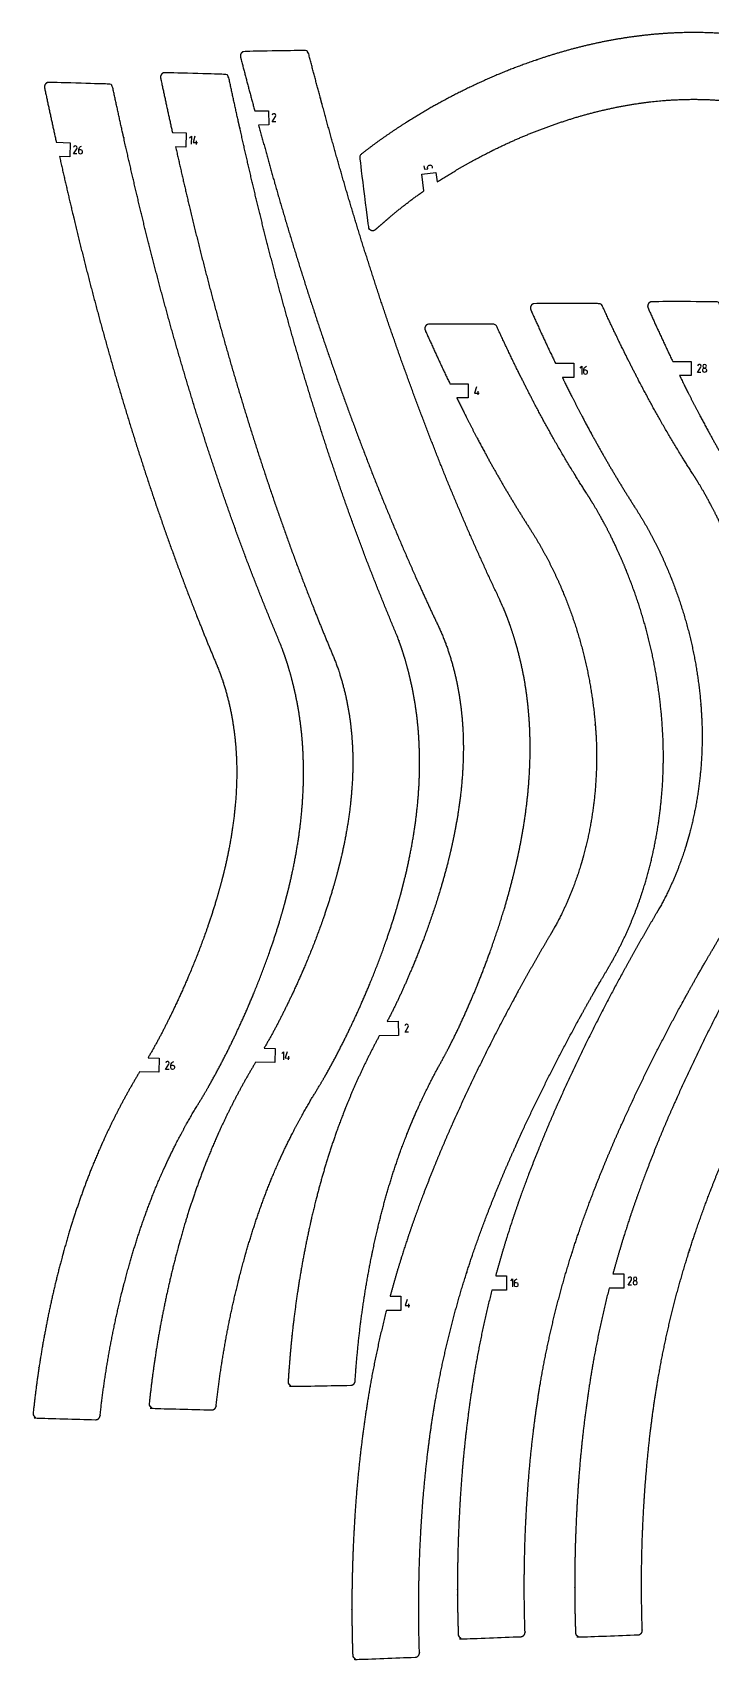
# Model space of a CAD drawing. Header units: millimetres. Extents: x -900 to -324, y -163 to 623.
# Drawn here: x -894.1 to -741.9, y -163.1 to 202.4 of the extents above; entities that cross this region are included whole.
import ezdxf

# ---------------------------------------------------------------- set-up
doc = ezdxf.new("R2010")
doc.units = ezdxf.units.MM
doc.layers.add('Cut', color=178, linetype='Continuous', true_color=0x000000)
doc.layers.add('Engrave', color=86, linetype='Continuous', true_color=0x118002)

msp = doc.modelspace()

# ---------------------------------------------------------------- linework, layer by layer
at = {"layer": 'Cut'}
for points in [[(-844.22, 184.81), (-841.13, 184.86), (-841.08, 181.66), (-843.36, 181.62)], [(-862.7, 179.95), (-859.61, 179.87), (-859.7, 176.67), (-861.99, 176.73)], [(-888.77, 177.77), (-885.67, 177.68), (-885.76, 174.48), (-888.05, 174.55)], [(-806.24, 166.85), (-806.71, 170.58), (-803.53, 170.98), (-803.26, 168.85)], [(-776.71, 128.14), (-772.6, 128.14), (-772.6, 124.94), (-775.16, 124.94)], [(-750.39, 128.56), (-746.27, 128.56), (-746.27, 125.36), (-748.84, 125.36)], [(-800.41, 123.53), (-796.3, 123.53), (-796.3, 120.33), (-798.86, 120.33)], [(-814.5, -19.72), (-812, -19.68), (-811.95, -22.88), (-816.25, -22.95)], [(-868.17, -27.88), (-865.68, -27.95), (-865.77, -31.15), (-870.06, -31.03)], [(-842.11, -25.7), (-839.62, -25.77), (-839.71, -28.97), (-844, -28.85)], [(-763.81, -76.44), (-761.37, -76.44), (-761.37, -79.64), (-764.65, -79.64)], [(-790.13, -76.86), (-787.69, -76.86), (-787.69, -80.06), (-790.97, -80.06)], [(-813.83, -81.47), (-811.39, -81.47), (-811.39, -84.67), (-814.67, -84.67)]]:
    msp.add_lwpolyline(points, dxfattribs=at)
for points, weights, knots in [([(-519.92, 177.99), (-520.04, 178.56), (-520.53, 178.89), (-521.1, 178.77), (-530.5, 176.86), (-539.99, 175.37), (-549.53, 174.3), (-559.41, 173.18), (-569.33, 172.57), (-579.28, 172.47), (-589.34, 172.42), (-599.4, 172.96), (-609.4, 174.07), (-611.02, 174.25), (-620.82, 175.42), (-630.97, 177.11), (-639.48, 178.73), (-639.88, 178.8), (-650.17, 180.79), (-660.41, 182.97), (-670.62, 185.32), (-680.96, 187.66), (-691.24, 190.21), (-701.48, 192.97), (-703.32, 193.46), (-708.59, 194.93), (-715.28, 196.9), (-720.58, 198.59), (-723.48, 199.5), (-725.3, 199.98), (-726.64, 200.3), (-726.99, 200.38), (-728.86, 200.81), (-730.75, 201.17), (-732.65, 201.46), (-734.2, 201.7), (-738.26, 202.19), (-744.83, 202.52), (-753.38, 202.25), (-759.37, 201.52), (-762.87, 200.92), (-766.14, 200.36), (-769.39, 199.65), (-772.61, 198.8), (-779.23, 197.03), (-785.68, 194.75), (-791.94, 191.97), (-792.19, 191.86), (-796.89, 189.76), (-805.27, 185.45), (-812.97, 180.51), (-816.43, 178.01), (-817.74, 177.07), (-819.02, 176.1), (-820.29, 175.11), (-820.57, 174.89), (-820.71, 174.55), (-820.66, 174.2), (-820.02, 169.08), (-819.38, 163.95), (-818.74, 158.83), (-818.69, 158.46), (-818.46, 158.16), (-818.11, 158.02), (-817.76, 157.88), (-817.39, 157.95), (-817.1, 158.19), (-816.19, 158.97), (-815.28, 159.75), (-814.38, 160.54), (-811.84, 162.75), (-809.1, 164.86), (-806.24, 166.85)], [1, 0.80558505529, 0.80558505529, 1, 0.999336301574, 0.999336301574, 1, 0.999102436333, 0.999102436333, 1, 0.998879920408, 0.998879920408, 1, 1, 1, 1, 1, 1, 0.99989425678, 0.99989425678, 1, 0.999864263493, 0.999864263493, 1, 1, 1, 1, 1, 1, 1, 1, 1, 0.999528904294, 0.999528904294, 1, 1, 1, 1, 1, 1, 1, 0.999314067736, 0.999314067736, 1, 0.997897612433, 0.997897612433, 1, 1, 1, 1, 1, 1, 0.999847983648, 0.999847983648, 1, 0.91374565906, 0.91374565906, 1, 1, 1, 1, 0.905851308044, 0.905851308044, 1, 0.905851308044, 0.905851308044, 1, 0.99998967588, 0.99998967588, 1, 1, 1, 1], [641.095836, 641.095836, 641.095836, 641.095836, 642.663035, 642.663035, 642.663035, 671.697145, 671.697145, 671.697145, 701.771985, 701.771985, 701.771985, 732.216968, 732.216968, 732.216968, 737.131206, 762.106332, 763.338996, 763.338996, 763.338996, 795.02929, 795.02929, 795.02929, 827.097478, 827.097478, 827.097478, 832.881548, 843.636687, 848.185876, 849.735805, 852.814843, 853.894713, 853.894713, 853.894713, 859.710081, 859.710081, 859.710081, 864.452694, 872.08329, 879.601982, 890.322524, 890.322524, 890.322524, 900.378366, 900.378366, 900.378366, 921.083896, 921.083896, 921.083896, 921.907013, 936.648509, 949.561027, 949.561027, 949.561027, 954.432605, 954.432605, 954.432605, 955.461281, 955.461281, 955.461281, 956.32665, 956.32665, 956.32665, 957.402488, 957.402488, 957.402488, 958.478325, 958.478325, 958.478325, 962.071505, 962.071505, 962.071505, 972.446764, 972.446764, 972.446764, 972.446764]), ([(-822.66, -101.47), (-822.12, -101.46), (-821.72, -101.08), (-821.68, -100.53), (-821.06, -90.75), (-819.75, -81.04), (-817.77, -71.44), (-817.5, -70.15), (-816.37, -64.97), (-814.08, -56.26), (-811.12, -47.62), (-809.17, -42.86), (-808.61, -41.54), (-808.1, -40.37), (-806.48, -36.72), (-804.2, -32.14), (-801.89, -27.98), (-800.35, -25.08), (-799.4, -23.15), (-798.86, -22.03), (-797.18, -18.52), (-795.62, -14.96), (-794.16, -11.35), (-792.88, -8.19), (-789.98, -0.46), (-786.87, 9.72), (-785.25, 16.78), (-784.77, 19.12), (-784.43, 20.79), (-784.13, 22.47), (-783.86, 24.16), (-783.28, 27.68), (-782.79, 31.85), (-782.55, 36.03), (-782.34, 40.13), (-782.34, 44.32), (-782.63, 48.5), (-782.69, 49.21), (-783.24, 56.27), (-784.72, 63.2), (-787.11, 69.87), (-787.59, 71.22), (-788.3, 72.99), (-789.29, 75.18), (-789.92, 76.51), (-790.6, 77.95), (-791.06, 78.94), (-791.31, 79.48), (-795.82, 89.23), (-800.04, 99.11), (-803.95, 109.12), (-807.79, 118.94), (-811.4, 128.84), (-814.78, 138.83), (-818.11, 148.69), (-821.23, 158.61), (-824.14, 168.6), (-826.93, 178.25), (-829.59, 187.93), (-832.11, 197.65), (-832.23, 198.11), (-832.61, 198.41), (-833.09, 198.4), (-837.55, 198.32), (-842.01, 198.25), (-846.47, 198.17), (-846.78, 198.17), (-847.06, 198.03), (-847.25, 197.78), (-847.44, 197.53), (-847.5, 197.23), (-847.42, 196.92), (-846.38, 192.88), (-845.31, 188.84), (-844.22, 184.81)], [1, 0.823350359107, 0.823350359107, 1, 0.998369880359, 0.998369880359, 1, 1, 1, 1, 1, 1, 1, 1, 1, 1, 1, 1, 1, 1, 0.999679276824, 0.999679276824, 1, 1, 1, 1, 1, 1, 0.9998710399, 0.9998710399, 1, 1, 1, 1, 1, 1, 1, 1, 0.994104897885, 0.994104897885, 1, 1, 1, 1, 1, 1, 1, 1, 0.999699799715, 0.999699799715, 1, 0.999816935431, 0.999816935431, 1, 0.999850630993, 0.999850630993, 1, 0.999933779504, 0.999933779504, 1, 0.857173901053, 0.857173901053, 1, 1, 1, 1, 0.933088890912, 0.933088890912, 1, 0.933088890912, 0.933088890912, 1, 0.99998220889, 0.999971929974, 0.999969163252], [646.157877, 646.157877, 646.157877, 646.157877, 647.648061, 647.648061, 647.648061, 677.060374, 677.060374, 677.060374, 681.030176, 692.960821, 704.112629, 708.416658, 708.416658, 708.416658, 712.25541, 720.39314, 723.794174, 726.541207, 730.255504, 730.255504, 730.255504, 741.941708, 741.941708, 741.941708, 752.175548, 766.733985, 773.906195, 773.906195, 773.906195, 779.031345, 779.031345, 779.031345, 789.76786, 791.613435, 791.613435, 802.077318, 804.199749, 804.199749, 804.199749, 825.414144, 825.414144, 825.414144, 829.727642, 831.139842, 832.639066, 834.13829, 835.918858, 835.918858, 835.918858, 868.183339, 868.183339, 868.183339, 899.845995, 899.845995, 899.845995, 931.088263, 931.088263, 931.088263, 961.243549, 961.243549, 961.243549, 962.577291, 962.577291, 962.577291, 963.444055, 963.444055, 963.444055, 964.347789, 964.347789, 964.347789, 965.251524, 965.251524, 965.251524, 977.782026, 977.782026, 977.782026, 977.782026]), ([(-879.97, -109.19), (-879.42, -109.2), (-879.01, -108.84), (-878.95, -108.3), (-877.89, -98.55), (-876.15, -88.91), (-873.74, -79.41), (-873.41, -78.12), (-872.05, -73.01), (-869.38, -64.4), (-866.04, -55.91), (-863.88, -51.24), (-863.26, -49.95), (-862.7, -48.79), (-860.92, -45.23), (-858.44, -40.75), (-855.94, -36.7), (-854.28, -33.86), (-853.24, -31.98), (-852.66, -30.89), (-850.82, -27.46), (-849.1, -23.97), (-847.48, -20.43), (-846.06, -17.33), (-842.82, -9.74), (-839.26, 0.3), (-837.33, 7.28), (-836.75, 9.6), (-836.33, 11.25), (-835.95, 12.91), (-835.61, 14.59), (-834.88, 18.09), (-834.2, 22.22), (-833.77, 26.39), (-833.38, 30.47), (-833.19, 34.66), (-833.3, 38.85), (-833.33, 39.56), (-833.56, 46.64), (-834.73, 53.63), (-836.82, 60.4), (-837.24, 61.77), (-837.87, 63.57), (-838.77, 65.81), (-839.34, 67.16), (-839.95, 68.63), (-840.37, 69.64), (-840.59, 70.18), (-844.67, 80.13), (-848.44, 90.19), (-851.9, 100.36), (-855.3, 110.34), (-858.47, 120.4), (-861.39, 130.53), (-864.28, 140.52), (-866.96, 150.57), (-869.42, 160.68), (-871.78, 170.44), (-874, 180.23), (-876.09, 190.05), (-876.19, 190.53), (-876.56, 190.83), (-877.04, 190.85), (-881.5, 190.97), (-885.96, 191.09), (-890.42, 191.22), (-890.73, 191.23), (-891.01, 191.1), (-891.21, 190.86), (-891.41, 190.62), (-891.49, 190.32), (-891.42, 190.01), (-890.56, 185.93), (-889.67, 181.84), (-888.77, 177.77)], [1, 0.823350359108, 0.823350359108, 1, 0.998369880359, 0.998369880359, 1, 1, 1, 1, 1, 1, 1, 1, 1, 1, 1, 1, 1, 1, 0.999679276824, 0.999679276824, 1, 1, 1, 1, 1, 1, 0.9998710399, 0.9998710399, 1, 1, 1, 1, 1, 1, 1, 1, 0.994104897886, 0.994104897886, 1, 1, 1, 1, 1, 1, 1, 1, 0.999699799715, 0.999699799715, 1, 0.999816935431, 0.999816935431, 1, 0.999850630993, 0.999850630993, 1, 0.999933779504, 0.999933779504, 1, 0.857173901046, 0.857173901046, 1, 1, 1, 1, 0.933088890915, 0.933088890915, 1, 0.933088890915, 0.933088890915, 1, 0.99998220889, 0.999971929974, 0.999969163252], [646.157877, 646.157877, 646.157877, 646.157877, 647.648061, 647.648061, 647.648061, 677.060374, 677.060374, 677.060374, 681.030176, 692.960821, 704.112629, 708.416658, 708.416658, 708.416658, 712.25541, 720.39314, 723.794174, 726.541207, 730.255504, 730.255504, 730.255504, 741.941708, 741.941708, 741.941708, 752.175548, 766.733985, 773.906195, 773.906195, 773.906195, 779.031345, 779.031345, 779.031345, 789.76786, 791.613435, 791.613435, 802.077318, 804.199749, 804.199749, 804.199749, 825.414144, 825.414144, 825.414144, 829.727642, 831.139842, 832.639066, 834.13829, 835.918858, 835.918858, 835.918858, 868.183338, 868.183338, 868.183338, 899.845995, 899.845995, 899.845995, 931.088263, 931.088263, 931.088263, 961.243549, 961.243549, 961.243549, 962.577291, 962.577291, 962.577291, 963.444055, 963.444055, 963.444055, 964.347789, 964.347789, 964.347789, 965.251524, 965.251524, 965.251524, 977.782026, 977.782026, 977.782026, 977.782026]), ([(-853.91, -107), (-853.36, -107.02), (-852.94, -106.66), (-852.89, -106.11), (-851.83, -96.37), (-850.09, -86.72), (-847.68, -77.22), (-847.35, -75.94), (-845.99, -70.82), (-843.32, -62.21), (-839.98, -53.72), (-837.82, -49.05), (-837.2, -47.76), (-836.64, -46.61), (-834.86, -43.04), (-832.38, -38.56), (-829.88, -34.51), (-828.22, -31.68), (-827.18, -29.8), (-826.59, -28.7), (-824.76, -25.27), (-823.03, -21.78), (-821.42, -18.24), (-820, -15.15), (-816.76, -7.55), (-813.2, 2.49), (-811.26, 9.46), (-810.69, 11.78), (-810.27, 13.44), (-809.89, 15.1), (-809.55, 16.77), (-808.82, 20.27), (-808.14, 24.41), (-807.71, 28.58), (-807.32, 32.66), (-807.13, 36.85), (-807.24, 41.04), (-807.27, 41.75), (-807.5, 48.83), (-808.67, 55.81), (-810.76, 62.58), (-811.18, 63.96), (-811.81, 65.76), (-812.71, 67.99), (-813.28, 69.34), (-813.89, 70.81), (-814.31, 71.82), (-814.53, 72.37), (-818.6, 82.31), (-822.38, 92.37), (-825.84, 102.54), (-829.24, 112.52), (-832.4, 122.58), (-835.33, 132.71), (-838.22, 142.71), (-840.89, 152.76), (-843.36, 162.87), (-845.72, 172.63), (-847.94, 182.42), (-850.03, 192.24), (-850.13, 192.71), (-850.5, 193.02), (-850.98, 193.03), (-855.44, 193.16), (-859.9, 193.28), (-864.35, 193.4), (-864.67, 193.41), (-864.95, 193.28), (-865.15, 193.04), (-865.35, 192.8), (-865.43, 192.5), (-865.36, 192.2), (-864.49, 188.11), (-863.61, 184.03), (-862.7, 179.95)], [1, 0.823350359113, 0.823350359113, 1, 0.998369880359, 0.998369880359, 1, 1, 1, 1, 1, 1, 1, 1, 1, 1, 1, 1, 1, 1, 0.999679276824, 0.999679276824, 1, 1, 1, 1, 1, 1, 0.9998710399, 0.9998710399, 1, 1, 1, 1, 1, 1, 1, 1, 0.994104897884, 0.994104897884, 1, 1, 1, 1, 1, 1, 1, 1, 0.999699799716, 0.999699799716, 1, 0.999816935431, 0.999816935431, 1, 0.999850630993, 0.999850630993, 1, 0.999933779504, 0.999933779504, 1, 0.857173901053, 0.857173901053, 1, 1, 1, 1, 0.933088890912, 0.933088890912, 1, 0.933088890912, 0.933088890912, 1, 0.99998220889, 0.999971929974, 0.999969163252], [646.157877, 646.157877, 646.157877, 646.157877, 647.648061, 647.648061, 647.648061, 677.060374, 677.060374, 677.060374, 681.030176, 692.960821, 704.112629, 708.416658, 708.416658, 708.416658, 712.25541, 720.39314, 723.794174, 726.541207, 730.255504, 730.255504, 730.255504, 741.941708, 741.941708, 741.941708, 752.175548, 766.733985, 773.906195, 773.906195, 773.906195, 779.031345, 779.031345, 779.031345, 789.76786, 791.613435, 791.613435, 802.077318, 804.199749, 804.199749, 804.199749, 825.414144, 825.414144, 825.414144, 829.727642, 831.139842, 832.639066, 834.13829, 835.918858, 835.918858, 835.918858, 868.183338, 868.183338, 868.183338, 899.845995, 899.845995, 899.845995, 931.088263, 931.088263, 931.088263, 961.243549, 961.243549, 961.243549, 962.577291, 962.577291, 962.577291, 963.444055, 963.444055, 963.444055, 964.347789, 964.347789, 964.347789, 965.251524, 965.251524, 965.251524, 977.782026, 977.782026, 977.782026, 977.782026]), ([(-803.26, 168.85), (-799.39, 171.36), (-795.12, 173.79), (-790.89, 175.89), (-790.66, 176.01), (-784.47, 179.08), (-778.05, 181.6), (-771.43, 183.56), (-768.21, 184.5), (-764.95, 185.28), (-761.66, 185.9), (-758.21, 186.54), (-752.21, 187.32), (-743.58, 187.52), (-736.99, 187.01), (-732.97, 186.32), (-731.44, 186), (-729.54, 185.6), (-727.67, 185.11), (-725.82, 184.52), (-717.31, 181.8), (-708.73, 179.32), (-700.09, 177.07), (-689.74, 174.38), (-679.35, 171.88), (-668.91, 169.56), (-658.61, 167.22), (-648.26, 165.09), (-637.88, 163.17), (-637.48, 163.1), (-628.93, 161.56), (-618.59, 159.95), (-608.71, 158.91), (-607.09, 158.75), (-604.24, 158.47), (-601.39, 158.24), (-598.54, 158.05)], [1, 1, 1, 1, 1, 0.99746672927, 0.99746672927, 1, 0.999178826285, 0.999178826285, 1, 1, 1, 1, 1, 1, 1, 0.999119237038, 0.999119237038, 1, 0.999754482777, 0.999754482777, 1, 0.999892106467, 0.999892106467, 1, 0.999862642845, 0.999862642845, 1, 1, 1, 1, 1, 1, 0.999707718325, 0.999497870683, 0.999370457073], [981.551614, 981.551614, 981.551614, 981.551614, 995.276051, 996.099169, 996.099169, 996.099169, 1016.805705, 1016.805705, 1016.805705, 1026.861286, 1026.861286, 1026.861286, 1037.581093, 1045.099785, 1052.730381, 1057.473613, 1057.473613, 1057.473613, 1063.288891, 1063.288891, 1063.288891, 1090.085588, 1090.085588, 1090.085588, 1122.158292, 1122.158292, 1122.158292, 1153.844107, 1153.844107, 1153.844107, 1155.07677, 1180.051897, 1184.966135, 1184.966135, 1184.966135, 1193.553809, 1193.553809, 1193.553809, 1193.553809]), ([(-843.36, 181.62), (-842.15, 177.17), (-840.92, 172.72), (-839.66, 168.28), (-836.79, 158.27), (-833.72, 148.32), (-830.46, 138.43), (-827.15, 128.41), (-823.61, 118.47), (-819.85, 108.61), (-816.02, 98.56), (-811.9, 88.62), (-807.5, 78.81), (-806.06, 75.61), (-804.6, 72.44), (-803.09, 69.27), (-802.91, 68.89), (-801.23, 65.24), (-799.05, 58.48), (-798.01, 51.91), (-797.73, 48.97), (-797.66, 48.27), (-797.32, 44.09), (-797.34, 39.88), (-797.59, 35.79), (-797.89, 31.62), (-798.46, 27.45), (-799.12, 23.94), (-799.43, 22.26), (-799.78, 20.59), (-800.16, 18.92), (-800.68, 16.66), (-802.47, 9.73), (-805.93, -0.61), (-809.08, -8.23), (-810.41, -11.25), (-811.67, -14.12), (-813.03, -16.95), (-814.5, -19.72)], [0.999969163252, 0.999970479046, 0.999980965516, 1.00000062266, 0.99987002522, 0.99987002522, 1.00000062266, 0.999826791674, 0.999826791674, 1.00000062266, 0.999725837758, 0.999725837758, 1.00000062266, 0.999961188322, 0.999961188322, 1.00000062266, 1.00000062266, 1.00000062266, 1.00000062266, 1.00000062266, 1.00000062266, 1.00000062266, 1.00000062266, 1.00000062266, 1.00000062266, 1.00000062266, 1.00000062266, 1.00000062266, 0.999854845203, 0.999854845203, 1.00000062266, 1.00000062266, 1.00000062266, 1.00000062266, 1.00000062266, 1.00000062266, 0.999477531686, 0.99937564054, 0.999694949223], [986.358369, 986.358369, 986.358369, 986.358369, 1000.203135, 1000.203135, 1000.203135, 1031.442945, 1031.442945, 1031.442945, 1063.105989, 1063.105989, 1063.105989, 1095.370083, 1095.370083, 1095.370083, 1105.874796, 1105.874796, 1105.874796, 1107.152573, 1118.078189, 1127.089192, 1127.089192, 1127.089192, 1129.211623, 1139.675505, 1139.675505, 1141.52108, 1152.257596, 1152.257596, 1152.257596, 1157.382746, 1157.382746, 1157.382746, 1164.554955, 1179.113392, 1189.347232, 1189.347232, 1189.347232, 1198.759061, 1198.759061, 1198.759061, 1198.759061]), ([(-861.99, 176.73), (-860.97, 172.23), (-859.94, 167.73), (-858.88, 163.24), (-856.46, 153.11), (-853.84, 143.03), (-851.01, 133.01), (-848.15, 122.85), (-845.06, 112.76), (-841.74, 102.74), (-838.36, 92.53), (-834.69, 82.42), (-830.73, 72.42), (-829.44, 69.17), (-828.12, 65.93), (-826.76, 62.7), (-826.59, 62.31), (-825.08, 58.59), (-823.19, 51.73), (-822.45, 45.13), (-822.3, 42.18), (-822.26, 41.47), (-822.11, 37.28), (-822.32, 33.08), (-822.75, 29.01), (-823.23, 24.85), (-823.99, 20.71), (-824.8, 17.24), (-825.19, 15.57), (-825.61, 13.92), (-826.07, 12.27), (-826.69, 10.04), (-828.78, 3.18), (-832.7, -6.99), (-836.18, -14.46), (-837.65, -17.42), (-839.03, -20.23), (-840.52, -22.99), (-842.11, -25.7)], [0.999969163252, 0.999970479046, 0.999980965516, 1.00000062266, 0.99987002522, 0.99987002522, 1.00000062266, 0.999826791674, 0.999826791674, 1.00000062266, 0.999725837758, 0.999725837758, 1.00000062266, 0.999961188322, 0.999961188322, 1.00000062266, 1.00000062266, 1.00000062266, 1.00000062266, 1.00000062266, 1.00000062266, 1.00000062266, 1.00000062266, 1.00000062266, 1.00000062266, 1.00000062266, 1.00000062266, 1.00000062266, 0.999854845203, 0.999854845203, 1.00000062266, 1.00000062266, 1.00000062266, 1.00000062266, 1.00000062266, 1.00000062266, 0.999477531686, 0.99937564054, 0.999694949223], [986.358369, 986.358369, 986.358369, 986.358369, 1000.203135, 1000.203135, 1000.203135, 1031.442945, 1031.442945, 1031.442945, 1063.105989, 1063.105989, 1063.105989, 1095.370083, 1095.370083, 1095.370083, 1105.874796, 1105.874796, 1105.874796, 1107.152573, 1118.078189, 1127.089192, 1127.089192, 1127.089192, 1129.211623, 1139.675505, 1139.675505, 1141.52108, 1152.257596, 1152.257596, 1152.257596, 1157.382746, 1157.382746, 1157.382746, 1164.554955, 1179.113392, 1189.347232, 1189.347232, 1189.347232, 1198.759061, 1198.759061, 1198.759061, 1198.759061]), ([(-888.05, 174.55), (-887.04, 170.04), (-886, 165.55), (-884.94, 161.05), (-882.52, 150.93), (-879.9, 140.85), (-877.07, 130.82), (-874.22, 120.66), (-871.12, 110.57), (-867.8, 100.55), (-864.42, 90.34), (-860.75, 80.24), (-856.79, 70.24), (-855.5, 66.98), (-854.18, 63.74), (-852.82, 60.51), (-852.65, 60.13), (-851.14, 56.4), (-849.26, 49.55), (-848.51, 42.94), (-848.36, 39.99), (-848.32, 39.29), (-848.17, 35.1), (-848.38, 30.9), (-848.81, 26.82), (-849.29, 22.66), (-850.05, 18.53), (-850.86, 15.05), (-851.25, 13.39), (-851.67, 11.73), (-852.13, 10.08), (-852.75, 7.85), (-854.84, 1), (-858.76, -9.17), (-862.24, -16.64), (-863.71, -19.61), (-865.1, -22.42), (-866.58, -25.18), (-868.17, -27.88)], [0.999969163252, 0.999970479046, 0.999980965516, 1.00000062266, 0.99987002522, 0.99987002522, 1.00000062266, 0.999826791674, 0.999826791674, 1.00000062266, 0.999725837758, 0.999725837758, 1.00000062266, 0.999961188322, 0.999961188322, 1.00000062266, 1.00000062266, 1.00000062266, 1.00000062266, 1.00000062266, 1.00000062266, 1.00000062266, 1.00000062266, 1.00000062266, 1.00000062266, 1.00000062266, 1.00000062266, 1.00000062266, 0.999854845203, 0.999854845203, 1.00000062266, 1.00000062266, 1.00000062266, 1.00000062266, 1.00000062266, 1.00000062266, 0.999477531686, 0.99937564054, 0.999694949223], [986.358369, 986.358369, 986.358369, 986.358369, 1000.203135, 1000.203135, 1000.203135, 1031.442945, 1031.442945, 1031.442945, 1063.105989, 1063.105989, 1063.105989, 1095.370083, 1095.370083, 1095.370083, 1105.874796, 1105.874796, 1105.874796, 1107.152573, 1118.078189, 1127.089192, 1127.089192, 1127.089192, 1129.211623, 1139.675505, 1139.675505, 1141.52108, 1152.257596, 1152.257596, 1152.257596, 1157.382746, 1157.382746, 1157.382746, 1164.554955, 1179.113392, 1189.347232, 1189.347232, 1189.347232, 1198.759061, 1198.759061, 1198.759061, 1198.759061]), ([(-784.5, -157.94), (-783.92, -157.92), (-783.52, -157.49), (-783.54, -156.91), (-783.86, -147.27), (-783.72, -137.64), (-783.13, -128.01), (-783, -125.93), (-782.55, -119.86), (-781.51, -109.88), (-780.3, -102.03), (-779.59, -98.15), (-777.73, -88.05), (-775.17, -78.11), (-771.9, -68.38), (-771.82, -68.14), (-770.38, -63.87), (-768.53, -58.87), (-766.64, -54.15), (-764.33, -48.44), (-762.21, -43.56), (-759.95, -38.73), (-755.25, -28.65), (-750.14, -18.77), (-744.64, -9.1), (-744.05, -8.07), (-742.96, -6.17), (-741.42, -3.57), (-739.53, -0.32), (-738.28, 2.13), (-737.46, 3.88), (-734.85, 9.49), (-732.83, 15.35), (-731.42, 21.38), (-729.25, 30.67), (-728.41, 40.18), (-728.92, 49.71), (-728.95, 50.26), (-728.99, 50.81), (-729.02, 51.37), (-729.73, 61.72), (-731.86, 71.87), (-735.36, 81.63), (-737.09, 86.48), (-739.14, 91.2), (-741.52, 95.76), (-742.58, 97.8), (-744.03, 100.36), (-745.93, 103.38), (-747.3, 105.5), (-749.06, 108.35), (-750.47, 110.69), (-751.22, 111.97), (-751.74, 112.85), (-753.88, 116.54), (-759.1, 126.09), (-763.4, 134.95), (-766.16, 140.96), (-766.33, 141.32), (-766.66, 141.54), (-767.07, 141.54), (-771.82, 141.54), (-776.58, 141.54), (-781.33, 141.54), (-781.68, 141.54), (-781.98, 141.38), (-782.17, 141.09), (-782.36, 140.8), (-782.39, 140.45), (-782.25, 140.13), (-780.47, 136.14), (-778.62, 132.13), (-776.71, 128.14)], [1, 0.805534848786, 0.805534848786, 1, 0.999236647207, 0.999236647207, 1, 1, 1, 1, 1, 1, 0.998315698978, 0.998315698978, 1, 1, 1, 1, 1, 1, 1, 1, 0.999449922316, 0.999449922316, 1, 1, 1, 1, 1, 1, 1, 0.996478241766, 0.996478241766, 1, 0.993313018667, 0.993313018667, 1, 1, 1, 1, 0.993696468892, 0.993696468892, 1, 0.998432148085, 0.998432148085, 1, 1, 1, 1, 1, 1, 1, 1, 1, 1, 1, 1, 1, 0.894572069931, 0.894572069931, 1, 1, 1, 1, 0.919181702742, 0.919181702742, 1, 0.919181702742, 0.919181702742, 1, 1, 1, 1], [654.899389, 654.899389, 654.899389, 654.899389, 656.466802, 656.466802, 656.466802, 685.490346, 685.490346, 685.490346, 691.773436, 703.834206, 715.702858, 715.702858, 715.702858, 746.595812, 746.595812, 746.595812, 747.351152, 760.167081, 762.664079, 762.664079, 778.708945, 778.708945, 778.708945, 812.202441, 812.202441, 812.202441, 815.782138, 818.811073, 821.291704, 827.099309, 827.099309, 827.099309, 845.719672, 845.719672, 845.719672, 874.373563, 874.373563, 874.373563, 876.046972, 876.046972, 876.046972, 907.183298, 907.183298, 907.183298, 922.67247, 922.67247, 922.67247, 929.58507, 931.53015, 933.42356, 937.177076, 941.636767, 941.636767, 941.636767, 944.728829, 954.491801, 974.398068, 974.398068, 974.398068, 975.538227, 975.538227, 975.538227, 976.405698, 976.405698, 976.405698, 977.400722, 977.400722, 977.400722, 978.395747, 978.395747, 978.395747, 991.605927, 991.605927, 991.605927, 991.605927]), ([(-758.18, -157.52), (-757.59, -157.5), (-757.19, -157.08), (-757.21, -156.49), (-757.54, -146.86), (-757.4, -137.22), (-756.8, -127.6), (-756.67, -125.52), (-756.23, -119.44), (-755.19, -109.46), (-753.97, -101.61), (-753.26, -97.73), (-751.41, -87.64), (-748.84, -77.7), (-745.58, -67.96), (-745.5, -67.73), (-744.06, -63.46), (-742.21, -58.45), (-740.32, -53.73), (-738, -48.03), (-735.88, -43.14), (-733.63, -38.31), (-728.92, -28.23), (-723.82, -18.35), (-718.31, -8.69), (-717.72, -7.65), (-716.63, -5.75), (-715.09, -3.15), (-713.2, 0.09), (-711.95, 2.54), (-711.14, 4.29), (-708.53, 9.91), (-706.5, 15.76), (-705.09, 21.79), (-702.92, 31.09), (-702.08, 40.59), (-702.6, 50.13), (-702.63, 50.68), (-702.66, 51.23), (-702.69, 51.79), (-703.41, 62.14), (-705.53, 72.29), (-709.03, 82.05), (-710.76, 86.9), (-712.82, 91.61), (-715.19, 96.18), (-716.25, 98.22), (-717.7, 100.78), (-719.61, 103.8), (-720.97, 105.92), (-722.74, 108.77), (-724.14, 111.11), (-724.89, 112.38), (-725.41, 113.27), (-727.56, 116.96), (-732.77, 126.51), (-737.07, 135.37), (-739.83, 141.38), (-740, 141.74), (-740.34, 141.96), (-740.74, 141.96), (-745.5, 141.96), (-750.25, 141.96), (-755.01, 141.96), (-755.35, 141.96), (-755.66, 141.79), (-755.85, 141.5), (-756.03, 141.21), (-756.06, 140.87), (-755.92, 140.55), (-754.14, 136.56), (-752.3, 132.54), (-750.39, 128.56)], [1, 0.805534848786, 0.805534848786, 1, 0.999236647207, 0.999236647207, 1, 1, 1, 1, 1, 1, 0.998315698977, 0.998315698977, 1, 1, 1, 1, 1, 1, 1, 1, 0.999449922316, 0.999449922316, 1, 1, 1, 1, 1, 1, 1, 0.996478241764, 0.996478241764, 1, 0.99331301867, 0.99331301867, 1, 1, 1, 1, 0.993696468892, 0.993696468892, 1, 0.998432148086, 0.998432148086, 1, 1, 1, 1, 1, 1, 1, 1, 1, 1, 1, 1, 1, 0.894572069925, 0.894572069925, 1, 1, 1, 1, 0.919181702745, 0.919181702745, 1, 0.919181702745, 0.919181702745, 1, 1, 1, 1], [654.899389, 654.899389, 654.899389, 654.899389, 656.466802, 656.466802, 656.466802, 685.490346, 685.490346, 685.490346, 691.773436, 703.834206, 715.702858, 715.702858, 715.702858, 746.595812, 746.595812, 746.595812, 747.351152, 760.167081, 762.664079, 762.664079, 778.708945, 778.708945, 778.708945, 812.202441, 812.202441, 812.202441, 815.782138, 818.811073, 821.291704, 827.099309, 827.099309, 827.099309, 845.719672, 845.719672, 845.719672, 874.373563, 874.373563, 874.373563, 876.046972, 876.046972, 876.046972, 907.183298, 907.183298, 907.183298, 922.67247, 922.67247, 922.67247, 929.58507, 931.53015, 933.42356, 937.177076, 941.636767, 941.636767, 941.636767, 944.728829, 954.491801, 974.398068, 974.398068, 974.398068, 975.538227, 975.538227, 975.538227, 976.405698, 976.405698, 976.405698, 977.400722, 977.400722, 977.400722, 978.395747, 978.395747, 978.395747, 991.605927, 991.605927, 991.605927, 991.605927]), ([(-808.2, -162.55), (-807.62, -162.53), (-807.22, -162.1), (-807.24, -161.52), (-807.56, -151.88), (-807.42, -142.24), (-806.82, -132.62), (-806.7, -130.54), (-806.25, -124.47), (-805.21, -114.49), (-804, -106.63), (-803.28, -102.76), (-801.43, -92.66), (-798.87, -82.72), (-795.6, -72.99), (-795.52, -72.75), (-794.08, -68.48), (-792.23, -63.48), (-790.34, -58.76), (-788.03, -53.05), (-785.9, -48.17), (-783.65, -43.34), (-778.95, -33.26), (-773.84, -23.38), (-768.34, -13.71), (-767.75, -12.68), (-766.66, -10.78), (-765.12, -8.18), (-763.23, -4.93), (-761.97, -2.48), (-761.16, -0.73), (-758.55, 4.88), (-756.53, 10.74), (-755.12, 16.77), (-752.95, 26.06), (-752.11, 35.57), (-752.62, 45.1), (-752.65, 45.65), (-752.69, 46.2), (-752.72, 46.77), (-753.43, 57.11), (-755.56, 67.26), (-759.06, 77.02), (-760.79, 81.87), (-762.84, 86.59), (-765.22, 91.15), (-766.28, 93.19), (-767.73, 95.75), (-769.63, 98.77), (-770.99, 100.89), (-772.76, 103.74), (-774.17, 106.08), (-774.92, 107.36), (-775.44, 108.24), (-777.58, 111.93), (-782.8, 121.48), (-787.1, 130.34), (-789.86, 136.35), (-790.02, 136.72), (-790.36, 136.93), (-790.76, 136.93), (-795.52, 136.93), (-800.28, 136.93), (-805.03, 136.93), (-805.38, 136.93), (-805.68, 136.77), (-805.87, 136.48), (-806.06, 136.19), (-806.09, 135.84), (-805.95, 135.53), (-804.16, 131.53), (-802.32, 127.52), (-800.41, 123.53)], [1, 0.805534848787, 0.805534848787, 1, 0.999236647207, 0.999236647207, 1, 1, 1, 1, 1, 1, 0.998315698977, 0.998315698977, 1, 1, 1, 1, 1, 1, 1, 1, 0.999449922316, 0.999449922316, 1, 1, 1, 1, 1, 1, 1, 0.996478241765, 0.996478241765, 1, 0.993313018668, 0.993313018668, 1, 1, 1, 1, 0.993696468892, 0.993696468892, 1, 0.998432148085, 0.998432148085, 1, 1, 1, 1, 1, 1, 1, 1, 1, 1, 1, 1, 1, 0.894572069931, 0.894572069931, 1, 1, 1, 1, 0.919181702742, 0.919181702742, 1, 0.919181702742, 0.919181702742, 1, 1, 1, 1], [654.899389, 654.899389, 654.899389, 654.899389, 656.466802, 656.466802, 656.466802, 685.490346, 685.490346, 685.490346, 691.773436, 703.834206, 715.702858, 715.702858, 715.702858, 746.595812, 746.595812, 746.595812, 747.351152, 760.167081, 762.664079, 762.664079, 778.708945, 778.708945, 778.708945, 812.202441, 812.202441, 812.202441, 815.782138, 818.811073, 821.291704, 827.099309, 827.099309, 827.099309, 845.719672, 845.719672, 845.719672, 874.373563, 874.373563, 874.373563, 876.046972, 876.046972, 876.046972, 907.183298, 907.183298, 907.183298, 922.67247, 922.67247, 922.67247, 929.58507, 931.53015, 933.42356, 937.177076, 941.636767, 941.636767, 941.636767, 944.728829, 954.491801, 974.398068, 974.398068, 974.398068, 975.538227, 975.538227, 975.538227, 976.405698, 976.405698, 976.405698, 977.400722, 977.400722, 977.400722, 978.395747, 978.395747, 978.395747, 991.605927, 991.605927, 991.605927, 991.605927]), ([(-775.16, 124.94), (-774.83, 124.27), (-773.05, 120.67), (-770.75, 116.18), (-768.72, 112.44), (-768.23, 111.54), (-765.19, 106), (-761.96, 100.57), (-758.54, 95.24), (-755.77, 90.89), (-753.38, 86.31), (-751.41, 81.54), (-747.39, 71.97), (-744.93, 61.89), (-744.07, 51.55), (-744.07, 51.54), (-744.07, 51.54), (-744.07, 51.54), (-744.03, 50.98), (-743.99, 50.43), (-743.96, 49.87), (-743.67, 45.78), (-743.73, 41), (-744.15, 36.24), (-744.63, 31.52), (-745.45, 26.8), (-746.68, 22.2), (-746.87, 21.54), (-747.36, 19.81), (-748.87, 15.1), (-751.34, 9.36), (-753.45, 5.55), (-754.09, 4.49), (-756.61, 0.21), (-759.06, -4.1), (-761.45, -8.46), (-766.81, -18.25), (-771.76, -28.26), (-776.3, -38.46), (-778.47, -43.34), (-780.51, -48.31), (-782.72, -54.07), (-784.52, -58.84), (-786.27, -63.91), (-787.62, -68.22), (-787.69, -68.46), (-788.56, -71.24), (-789.37, -74.04), (-790.13, -76.86)], [1, 1, 1, 1, 1, 1, 0.999593162556, 0.999593162556, 1, 0.997490804961, 0.997490804961, 1, 0.991791512379, 0.991791512379, 1, 0.999987882154, 0.999987882154, 1, 1, 1, 1, 1, 1, 1, 1, 1, 1, 1, 1, 1, 1, 1, 1, 0.999914889292, 0.999914889292, 1, 0.999427082115, 0.999427082115, 1, 1, 1, 1, 1, 1, 1, 1, 0.999580883637, 0.999280564691, 0.999099043163], [1001.485722, 1001.485722, 1001.485722, 1001.485722, 1003.731158, 1013.49413, 1016.586192, 1016.586192, 1016.586192, 1035.552726, 1035.552726, 1035.552726, 1051.0424, 1051.0424, 1051.0424, 1082.174873, 1082.174873, 1082.174873, 1082.186931, 1082.186931, 1082.186931, 1083.852022, 1083.852022, 1083.852022, 1096.196517, 1098.182638, 1098.182638, 1110.458215, 1112.503316, 1112.503316, 1112.503316, 1117.983156, 1127.371302, 1131.125365, 1131.125365, 1131.125365, 1146.020537, 1146.020537, 1146.020537, 1179.514034, 1179.514034, 1179.514034, 1195.558899, 1195.558899, 1198.055898, 1210.871827, 1211.627166, 1211.627166, 1211.627166, 1220.384189, 1220.384189, 1220.384189, 1220.384189]), ([(-748.84, 125.36), (-748.5, 124.68), (-746.73, 121.08), (-744.42, 116.6), (-742.39, 112.86), (-741.9, 111.96), (-738.86, 106.42), (-735.63, 100.98), (-732.21, 95.66), (-729.44, 91.31), (-727.06, 86.73), (-725.08, 81.96), (-721.07, 72.39), (-718.6, 62.31), (-717.75, 51.97), (-717.75, 51.96), (-717.75, 51.96), (-717.75, 51.95), (-717.71, 51.4), (-717.67, 50.85), (-717.63, 50.29), (-717.34, 46.19), (-717.4, 41.41), (-717.83, 36.66), (-718.3, 31.94), (-719.12, 27.22), (-720.36, 22.61), (-720.54, 21.96), (-721.03, 20.22), (-722.54, 15.52), (-725.02, 9.78), (-727.13, 5.97), (-727.76, 4.91), (-730.28, 0.63), (-732.74, -3.69), (-735.12, -8.04), (-740.48, -17.83), (-745.44, -27.84), (-749.97, -38.04), (-752.14, -42.92), (-754.19, -47.89), (-756.39, -53.66), (-758.19, -58.42), (-759.94, -63.49), (-761.29, -67.8), (-761.37, -68.04), (-762.23, -70.82), (-763.05, -73.63), (-763.81, -76.44)], [1, 1, 1, 1, 1, 1, 0.999593162555, 0.999593162555, 1, 0.997490804962, 0.997490804962, 1, 0.99179151238, 0.99179151238, 1, 0.999987882154, 0.999987882154, 1, 1, 1, 1, 1, 1, 1, 1, 1, 1, 1, 1, 1, 1, 1, 1, 0.999914889292, 0.999914889292, 1, 0.999427082115, 0.999427082115, 1, 1, 1, 1, 1, 1, 1, 1, 0.999580883637, 0.999280564691, 0.999099043163], [1001.485722, 1001.485722, 1001.485722, 1001.485722, 1003.731158, 1013.49413, 1016.586192, 1016.586192, 1016.586192, 1035.552726, 1035.552726, 1035.552726, 1051.0424, 1051.0424, 1051.0424, 1082.174873, 1082.174873, 1082.174873, 1082.186931, 1082.186931, 1082.186931, 1083.852022, 1083.852022, 1083.852022, 1096.196517, 1098.182638, 1098.182638, 1110.458215, 1112.503316, 1112.503316, 1112.503316, 1117.983156, 1127.371302, 1131.125365, 1131.125365, 1131.125365, 1146.020537, 1146.020537, 1146.020537, 1179.514034, 1179.514034, 1179.514034, 1195.558899, 1195.558899, 1198.055898, 1210.871827, 1211.627166, 1211.627166, 1211.627166, 1220.384189, 1220.384189, 1220.384189, 1220.384189]), ([(-798.86, 120.33), (-798.53, 119.66), (-796.75, 116.06), (-794.45, 111.57), (-792.42, 107.83), (-791.93, 106.93), (-788.89, 101.39), (-785.66, 95.96), (-782.24, 90.64), (-779.47, 86.28), (-777.08, 81.7), (-775.1, 76.93), (-771.09, 67.36), (-768.63, 57.28), (-767.77, 46.94), (-767.77, 46.93), (-767.77, 46.93), (-767.77, 46.93), (-767.73, 46.37), (-767.69, 45.82), (-767.65, 45.27), (-767.36, 41.17), (-767.43, 36.39), (-767.85, 31.63), (-768.33, 26.91), (-769.15, 22.2), (-770.38, 17.59), (-770.57, 16.93), (-771.06, 15.2), (-772.56, 10.49), (-775.04, 4.75), (-777.15, 0.94), (-777.78, -0.12), (-780.31, -4.4), (-782.76, -8.71), (-785.15, -13.07), (-790.51, -22.86), (-795.46, -32.86), (-800, -43.07), (-802.16, -47.95), (-804.21, -52.92), (-806.42, -58.68), (-808.21, -63.45), (-809.97, -68.52), (-811.32, -72.83), (-811.39, -73.07), (-812.26, -75.85), (-813.07, -78.65), (-813.83, -81.47)], [1, 1, 1, 1, 1, 1, 0.999593162555, 0.999593162555, 1, 0.997490804962, 0.997490804962, 1, 0.991791512379, 0.991791512379, 1, 0.999987882154, 0.999987882154, 1, 1, 1, 1, 1, 1, 1, 1, 1, 1, 1, 1, 1, 1, 1, 1, 0.999914889292, 0.999914889292, 1, 0.999427082115, 0.999427082115, 1, 1, 1, 1, 1, 1, 1, 1, 0.999580883637, 0.999280564691, 0.999099043163], [1001.485722, 1001.485722, 1001.485722, 1001.485722, 1003.731158, 1013.49413, 1016.586192, 1016.586192, 1016.586192, 1035.552726, 1035.552726, 1035.552726, 1051.0424, 1051.0424, 1051.0424, 1082.174873, 1082.174873, 1082.174873, 1082.186931, 1082.186931, 1082.186931, 1083.852022, 1083.852022, 1083.852022, 1096.196517, 1098.182638, 1098.182638, 1110.458215, 1112.503316, 1112.503316, 1112.503316, 1117.983156, 1127.371302, 1131.125365, 1131.125365, 1131.125365, 1146.020537, 1146.020537, 1146.020537, 1179.514034, 1179.514034, 1179.514034, 1195.558899, 1195.558899, 1198.055898, 1210.871827, 1211.627166, 1211.627166, 1211.627166, 1220.384189, 1220.384189, 1220.384189, 1220.384189]), ([(-816.25, -22.95), (-819.5, -28.94), (-822.34, -35.13), (-824.76, -41.5), (-825.26, -42.84), (-827.02, -47.67), (-829.71, -56.39), (-831.81, -65.16), (-832.85, -70.34), (-833.1, -71.64), (-834.93, -81.22), (-836.14, -90.89), (-836.72, -100.63), (-836.73, -100.91), (-836.64, -101.18), (-836.44, -101.38), (-836.25, -101.58), (-835.99, -101.69), (-835.7, -101.69), (-831.36, -101.62), (-827.01, -101.54), (-822.66, -101.47)], [0.999694949223, 0.99825860922, 0.998364275033, 1.00001194666, 1.00001194666, 1.00001194666, 1.00001194666, 1.00001194666, 1.00001194666, 1.00001194666, 0.998608169725, 0.998608169725, 1.00001194666, 0.944307133216, 0.944307133216, 1.00001194666, 0.944307133216, 0.944307133216, 1.00001194666, 1.00001194666, 1.00001194666, 1.00001194666], [1208.753664, 1208.753664, 1208.753664, 1208.753664, 1229.189718, 1229.189718, 1229.189718, 1233.493746, 1244.645555, 1256.5762, 1260.546001, 1260.546001, 1260.546001, 1289.802, 1289.802, 1289.802, 1290.625391, 1290.625391, 1290.625391, 1291.448781, 1291.448781, 1291.448781, 1292.315754, 1292.315754, 1292.315754, 1292.315754]), ([(-844, -28.85), (-847.52, -34.68), (-850.63, -40.74), (-853.33, -47), (-853.9, -48.31), (-855.86, -53.07), (-858.94, -61.66), (-861.43, -70.32), (-862.7, -75.45), (-863.01, -76.74), (-865.26, -86.23), (-866.9, -95.84), (-867.91, -105.54), (-867.94, -105.82), (-867.85, -106.09), (-867.67, -106.3), (-867.48, -106.51), (-867.23, -106.63), (-866.94, -106.64), (-862.6, -106.76), (-858.25, -106.88), (-853.91, -107)], [0.999694949223, 0.99825860922, 0.998364275034, 1.00001194666, 1.00001194666, 1.00001194666, 1.00001194666, 1.00001194666, 1.00001194666, 1.00001194666, 0.998608169726, 0.998608169726, 1.00001194666, 0.944307133214, 0.944307133214, 1.00001194666, 0.944307133214, 0.944307133214, 1.00001194666, 1.00001194666, 1.00001194666, 1.00001194666], [1208.753664, 1208.753664, 1208.753664, 1208.753664, 1229.189718, 1229.189718, 1229.189718, 1233.493746, 1244.645555, 1256.5762, 1260.546001, 1260.546001, 1260.546001, 1289.802, 1289.802, 1289.802, 1290.625391, 1290.625391, 1290.625391, 1291.448781, 1291.448781, 1291.448781, 1292.315754, 1292.315754, 1292.315754, 1292.315754]), ([(-870.06, -31.03), (-873.58, -36.87), (-876.7, -42.93), (-879.39, -49.18), (-879.96, -50.5), (-881.92, -55.25), (-885, -63.84), (-887.49, -72.5), (-888.76, -77.64), (-889.07, -78.92), (-891.32, -88.41), (-892.96, -98.02), (-893.97, -107.72), (-894, -108), (-893.91, -108.27), (-893.73, -108.49), (-893.54, -108.7), (-893.29, -108.82), (-893, -108.83), (-888.66, -108.95), (-884.31, -109.07), (-879.97, -109.19)], [0.999694949223, 0.998258609219, 0.998364275033, 1.00001194666, 1.00001194666, 1.00001194666, 1.00001194666, 1.00001194666, 1.00001194666, 1.00001194666, 0.998608169725, 0.998608169725, 1.00001194666, 0.944307133215, 0.944307133215, 1.00001194666, 0.944307133215, 0.944307133215, 1.00001194666, 1.00001194666, 1.00001194666, 1.00001194666], [1208.753664, 1208.753664, 1208.753664, 1208.753664, 1229.189718, 1229.189718, 1229.189718, 1233.493746, 1244.645555, 1256.5762, 1260.546001, 1260.546001, 1260.546001, 1289.802, 1289.802, 1289.802, 1290.625391, 1290.625391, 1290.625391, 1291.448781, 1291.448781, 1291.448781, 1292.315754, 1292.315754, 1292.315754, 1292.315754]), ([(-790.97, -80.06), (-792.52, -86.14), (-793.82, -92.28), (-794.87, -98.46), (-796.52, -108.39), (-797.63, -118.4), (-798.18, -128.46), (-798.74, -138.12), (-798.86, -147.79), (-798.53, -157.46), (-798.52, -157.73), (-798.41, -157.97), (-798.21, -158.15), (-798.02, -158.34), (-797.76, -158.43), (-797.49, -158.42), (-793.16, -158.26), (-788.83, -158.1), (-784.5, -157.94)], [0.999099043163, 0.998901842378, 0.999253857868, 1.00015508963, 0.999145744274, 0.999145744274, 1.00015508963, 0.999452400818, 0.999452400818, 1.00015508963, 0.949200837353, 0.949200837353, 1.00015508963, 0.949200837353, 0.949200837353, 1.00015508963, 1.00015508963, 1.00015508963, 1.00015508963], [1229.299341, 1229.299341, 1229.299341, 1229.299341, 1248.126769, 1248.126769, 1248.126769, 1278.339179, 1278.339179, 1278.339179, 1307.35818, 1307.35818, 1307.35818, 1308.145139, 1308.145139, 1308.145139, 1308.932099, 1308.932099, 1308.932099, 1309.798779, 1309.798779, 1309.798779, 1309.798779]), ([(-764.65, -79.64), (-766.19, -85.72), (-767.5, -91.86), (-768.55, -98.04), (-770.2, -107.98), (-771.3, -117.98), (-771.85, -128.04), (-772.41, -137.7), (-772.53, -147.37), (-772.2, -157.04), (-772.19, -157.31), (-772.08, -157.55), (-771.89, -157.74), (-771.69, -157.92), (-771.44, -158.01), (-771.17, -158), (-766.84, -157.84), (-762.51, -157.68), (-758.18, -157.52)], [0.999099043163, 0.998901842377, 0.999253857868, 1.00015508963, 0.999145744274, 0.999145744274, 1.00015508963, 0.999452400818, 0.999452400818, 1.00015508963, 0.949200837353, 0.949200837353, 1.00015508963, 0.949200837353, 0.949200837353, 1.00015508963, 1.00015508963, 1.00015508963, 1.00015508963], [1229.299341, 1229.299341, 1229.299341, 1229.299341, 1248.126769, 1248.126769, 1248.126769, 1278.339179, 1278.339179, 1278.339179, 1307.35818, 1307.35818, 1307.35818, 1308.145139, 1308.145139, 1308.145139, 1308.932099, 1308.932099, 1308.932099, 1309.798779, 1309.798779, 1309.798779, 1309.798779]), ([(-814.67, -84.67), (-816.22, -90.75), (-817.52, -96.88), (-818.57, -103.07), (-820.22, -113), (-821.33, -123.01), (-821.88, -133.07), (-822.44, -142.73), (-822.56, -152.4), (-822.23, -162.06), (-822.22, -162.33), (-822.11, -162.58), (-821.91, -162.76), (-821.71, -162.95), (-821.46, -163.04), (-821.19, -163.03), (-816.86, -162.87), (-812.53, -162.71), (-808.2, -162.55)], [0.999099043163, 0.998901842377, 0.999253857868, 1.00015508963, 0.999145744274, 0.999145744274, 1.00015508963, 0.999452400818, 0.999452400818, 1.00015508963, 0.949200837353, 0.949200837353, 1.00015508963, 0.949200837353, 0.949200837353, 1.00015508963, 1.00015508963, 1.00015508963, 1.00015508963], [1229.299341, 1229.299341, 1229.299341, 1229.299341, 1248.126769, 1248.126769, 1248.126769, 1278.339179, 1278.339179, 1278.339179, 1307.35818, 1307.35818, 1307.35818, 1308.145139, 1308.145139, 1308.145139, 1308.932099, 1308.932099, 1308.932099, 1309.798779, 1309.798779, 1309.798779, 1309.798779])]:
    msp.add_rational_spline(points, weights, degree=3, knots=knots, dxfattribs=at)
at = {"layer": 'Engrave'}
for p, q in [((-840.3, 182.37), (-839.58, 183.56)), ((-858.86, 178.74), (-858.44, 179.13)), ((-858.44, 179.13), (-858.49, 177.33)), ((-857.64, 179.11), (-858.08, 177.72)), ((-839.5, 182.39), (-840.3, 182.37)), ((-884.95, 175.16), (-884.18, 176.32)), ((-883.74, 175.53), (-883.73, 176.13)), ((-883.73, 176.13), (-883.33, 176.12)), ((-882.94, 175.7), (-882.94, 175.5)), ((-858.08, 177.72), (-857.08, 177.7)), ((-857.37, 178.1), (-857.39, 177.3)), ((-884.15, 175.14), (-884.95, 175.16)), ((-806.24, 172.49), (-806.14, 171.7)), ((-806.14, 171.7), (-805.35, 171.79)), ((-805.35, 171.79), (-805.4, 172.19)), ((-805.05, 172.64), (-804.85, 172.66)), ((-804.4, 172.32), (-804.35, 171.92)), ((-771.15, 127.04), (-770.75, 127.44)), ((-770.75, 127.44), (-770.75, 125.64)), ((-770.35, 126.64), (-769.95, 126.64)), ((-770.35, 126.04), (-770.35, 126.64)), ((-769.55, 126.24), (-769.55, 126.04)), ((-744.83, 126.06), (-744.09, 127.24)), ((-744.03, 126.06), (-744.83, 126.06)), ((-743.63, 126.46), (-743.63, 126.66)), ((-742.83, 126.66), (-742.83, 126.46)), ((-794.45, 122.83), (-794.85, 121.43)), ((-794.85, 121.43), (-793.85, 121.43)), ((-794.15, 121.83), (-794.15, 121.03)), ((-810.47, -22.15), (-809.76, -20.97)), ((-809.67, -22.14), (-810.47, -22.15)), ((-838.16, -26.91), (-837.75, -26.52)), ((-837.75, -26.52), (-837.8, -28.32)), ((-836.95, -26.54), (-837.39, -27.93)), ((-837.39, -27.93), (-836.39, -27.96)), ((-836.68, -27.55), (-836.7, -28.35)), ((-864.26, -30.49), (-863.49, -29.34)), ((-863.46, -30.52), (-864.26, -30.49)), ((-863.05, -30.13), (-863.03, -29.53)), ((-863.03, -29.53), (-862.63, -29.54)), ((-862.24, -29.95), (-862.25, -30.15)), ((-786.73, -77.96), (-786.33, -77.56)), ((-786.33, -77.56), (-786.33, -79.36)), ((-785.93, -78.36), (-785.53, -78.36)), ((-785.93, -78.96), (-785.93, -78.36)), ((-785.13, -78.76), (-785.13, -78.96)), ((-760.4, -78.94), (-759.67, -77.76)), ((-759.6, -78.94), (-760.4, -78.94)), ((-759.2, -78.54), (-759.2, -78.34)), ((-758.4, -78.34), (-758.4, -78.54)), ((-810.03, -82.17), (-810.43, -83.57)), ((-810.43, -83.57), (-809.43, -83.57)), ((-809.73, -83.17), (-809.73, -83.97))]:
    msp.add_line(p, q, dxfattribs=at)
for centre, radius, start, end in [((-839.93, 183.77), 0.407, 328.8657, 165.704), ((-884.52, 176.54), 0.407, 326.3148, 163.1532), ((-744.43, 127.45), 0.407, 327.9066, 164.7449), ((-743.23, 127.46), 0.4, 90, 270), ((-743.23, 127.46), 0.4, 270, 90), ((-810.11, -20.76), 0.407, 328.8657, 165.704), ((-863.83, -29.11), 0.407, 326.3148, 163.1532), ((-760.01, -77.55), 0.407, 327.9066, 164.7449), ((-758.8, -77.54), 0.4, 90, 270), ((-758.8, -77.54), 0.4, 270, 90)]:
    msp.add_arc(centre, radius, start, end, dxfattribs=at)
at = {"layer": 'Engrave', "extrusion": (0, 0, -1)}
for centre, radius, start, end in [((883.34, 175.52), 0.4, 271.5917, 1.5917), ((882.89, 176.1), 0.833, 1.5917, 75.3315), ((883.34, 175.52), 0.4, 181.5917, 271.5917), ((883.34, 175.72), 0.4, 91.5917, 181.5917), ((805, 172.24), 0.4, 352.8673, 82.8673), ((804.8, 172.27), 0.4, 82.8673, 172.8673), ((769.52, 126.64), 0.833, 0, 73.7398), ((769.95, 126.04), 0.4, 270, 360), ((769.95, 126.24), 0.4, 90, 180), ((769.95, 126.04), 0.4, 180, 270), ((743.23, 126.66), 0.4, 360, 90), ((743.23, 126.46), 0.4, 180, 0), ((743.23, 126.66), 0.4, 90, 180), ((862.2, -29.55), 0.833, 1.5917, 75.3315), ((862.65, -30.14), 0.4, 271.5917, 1.5917), ((862.65, -30.14), 0.4, 181.5917, 271.5917), ((862.64, -29.94), 0.4, 91.5917, 181.5917), ((785.1, -78.36), 0.833, 0, 73.7398), ((785.53, -78.96), 0.4, 270, 360), ((785.53, -78.76), 0.4, 90, 180), ((785.53, -78.96), 0.4, 180, 270), ((758.8, -78.34), 0.4, 360, 90), ((758.8, -78.54), 0.4, 180, 0), ((758.8, -78.34), 0.4, 90, 180)]:
    msp.add_arc(centre, radius, start, end, dxfattribs=at)

doc.saveas('drawing.dxf')
